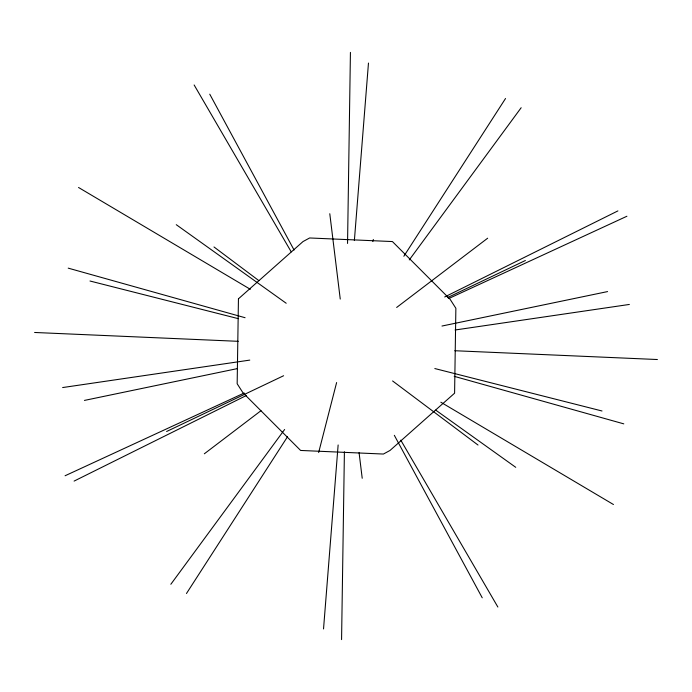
<?xml version="1.0" encoding="UTF-8"?>
<svg xmlns="http://www.w3.org/2000/svg" width="692" height="692" viewBox="0 0 692 692"><rect width="100%" height="100%" fill="white"/><g stroke="black" fill="none" stroke-linecap="round" stroke-linejoin="round"><path stroke-width="1.04" d="M341.571 639.607L344.408 451.781M347.548 243.454L350.429 52.393M323.527 628.942L338.137 444.973M354.373 240.565L368.473 63.059M318.649 452.542L336.615 382.555M372.815 241.551L373.351 239.458M186.468 593.502L287.561 436.661M403.851 256.248L505.532 98.498M170.838 584.273L284.628 429.481M409.292 259.907L521.163 107.727M204.339 453.788L261.005 410.676M396.654 307.456L487.661 238.212M74.105 481.087L246.335 395.513M444.697 296.963L617.895 210.913M166.608 431.505L283.608 375.739M447.395 297.672L525.392 260.495M65.083 475.759L244.207 393.021M448.771 298.529L626.917 216.241M84.424 400.417L237.365 368.602M441.98 326.036L607.576 291.583M62.643 387.555L249.769 360.108M455.068 330.006L629.357 304.445M34.6 332.471L238.247 341.32M454.826 350.732L657.4 359.529M89.995 281.013L238.377 318.675M434.818 368.551L602.005 410.987M68.214 268.141L245.08 317.714M454.203 376.327L623.786 423.859M78.533 187.48L250.34 289.308M440.821 402.208L613.467 504.52M176.261 224.684L286.194 303.252M435.709 410.114L515.739 467.316M213.992 246.966L258.86 280.623M392.589 380.955L478.008 445.034M194.132 84.969L291.22 251.845M400.78 440.155L497.868 607.031M209.762 94.199L294.074 250.028M394.328 435.32L482.238 597.802M329.79 213.724L340.248 299.065M359.079 452.672L362.21 478.276M238.446 298.823L237.166 383.74L242.918 392.719L300.613 450.449L383.403 454.047L390.003 450.466L454.592 393.186L455.872 308.277L450.12 299.299L392.416 241.56L309.635 237.97L303.027 241.551L238.446 298.823"/></g></svg>
